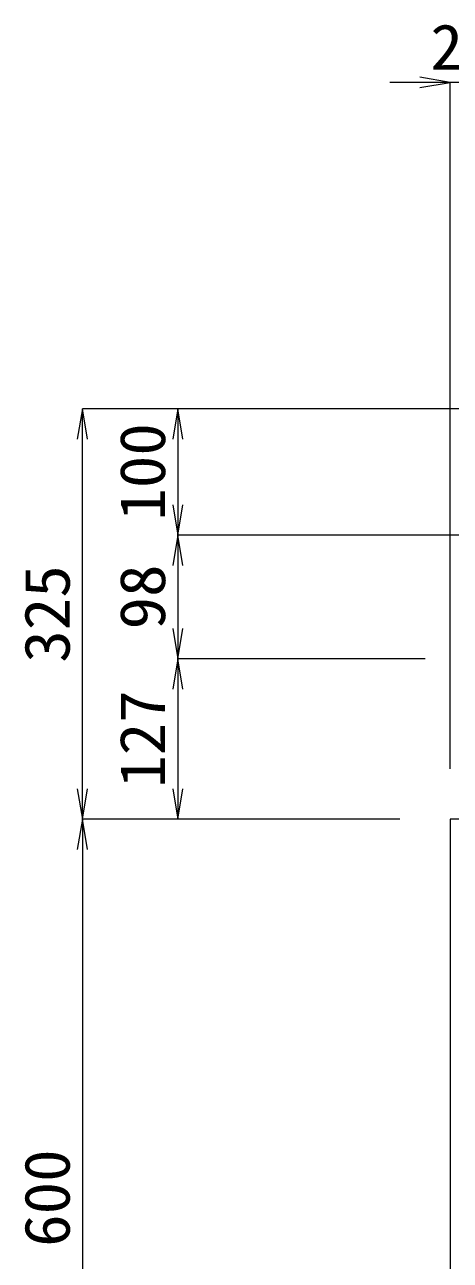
# Model space of a CAD drawing. Units: millimetres at full size. Extents: x -734 to 58102, y 49499 to 87169.
# Drawn here: x 8237 to 8575, y 57785 to 58763 of the extents above; entities that cross this region are included whole.
import ezdxf
from ezdxf.enums import TextEntityAlignment as Align

# ---------------------------------------------------------------- set-up
doc = ezdxf.new("R2010")
doc.units = ezdxf.units.MM
doc.header["$LTSCALE"] = 50
doc.layers.add('寸法線', color=7, linetype='Continuous', lineweight=13)
doc.layers.add('本体', color=2, linetype='Continuous', lineweight=20)
doc.styles.add('ＭＳ 明朝', font='')
doc.styles.get('ＭＳ 明朝').set_extended_font_data('MS Mincho')

# ---------------------------------------------------------------- blocks, each defined once
blk = doc.blocks.new('open_arrow')
at = {"color": 0, "linetype": 'Continuous', "lineweight": -2}
blk.add_lwpolyline([(7.5, 1.25), (0, 0), (7.5, -1.25)], dxfattribs=at)

msp = doc.modelspace()

# ---------------------------------------------------------------- linework, layer by layer
at = {"layer": '寸法線'}
for p, q in [((8642.5, 58717.29), (8526.5, 58717.29)), ((8574.5, 58173.87), (8574.5, 58717.29)), ((8283.14, 58133.85), (8283.14, 58458.85)), ((8679.48, 58458.85), (8283.14, 58458.85)), ((8358.69, 58458.85), (8358.69, 58358.85)), ((8679.48, 58458.85), (8358.69, 58458.85)), ((8674.48, 58358.85), (8358.69, 58358.85)), ((8358.69, 58358.85), (8358.69, 58260.85)), ((8674.48, 58358.85), (8358.69, 58358.85)), ((8358.69, 58260.85), (8358.69, 58133.85)), ((8554.48, 58260.85), (8358.69, 58260.85)), ((8554.48, 58260.85), (8358.69, 58260.85)), ((8283.14, 58133.85), (8283.14, 57533.85)), ((8534.48, 58133.85), (8283.14, 58133.85)), ((8534.48, 58133.85), (8283.14, 58133.85)), ((8534.48, 58133.85), (8358.69, 58133.85))]:
    msp.add_line(p, q, dxfattribs=at)
at = {"layer": '本体'}
for p, q in [((8574.5, 58133.85), (8574.5, 57183.85)), ((9044.5, 58133.85), (8574.5, 58133.85))]:
    msp.add_line(p, q, dxfattribs=at)

# ---------------------------------------------------------------- block references
at = {"layer": '寸法線', "xscale": 3.2, "yscale": 3.2}
for p, rotation in [((8574.5, 58717.29), 180), ((8283.14, 58458.85), 270), ((8358.69, 58458.85), 270), ((8358.69, 58358.85), 90), ((8358.69, 58358.85), 270), ((8358.69, 58260.85), 90), ((8358.69, 58260.85), 270), ((8283.14, 58133.85), 90), ((8358.69, 58133.85), 90), ((8283.14, 58133.85), 270)]:
    msp.add_blockref('open_arrow', p, dxfattribs=dict(at, rotation=rotation))

# ---------------------------------------------------------------- texts
at = {"layer": '寸法線', "style": 'ＭＳ 明朝', "width": 1.05}
msp.add_text('20', height=36.03, dxfattribs=at).set_placement((8584.5, 58745.31), align=Align.MIDDLE_CENTER)
for s, p in [('100', (8330.67, 58408.85)), ('325', (8255.12, 58296.35)), ('98', (8330.67, 58309.85)), ('127', (8330.67, 58197.35)), ('600', (8255.12, 57833.85))]:
    msp.add_text(s, height=36.03, rotation=90, dxfattribs=at).set_placement(p, align=Align.MIDDLE_CENTER)

doc.saveas('drawing.dxf')
